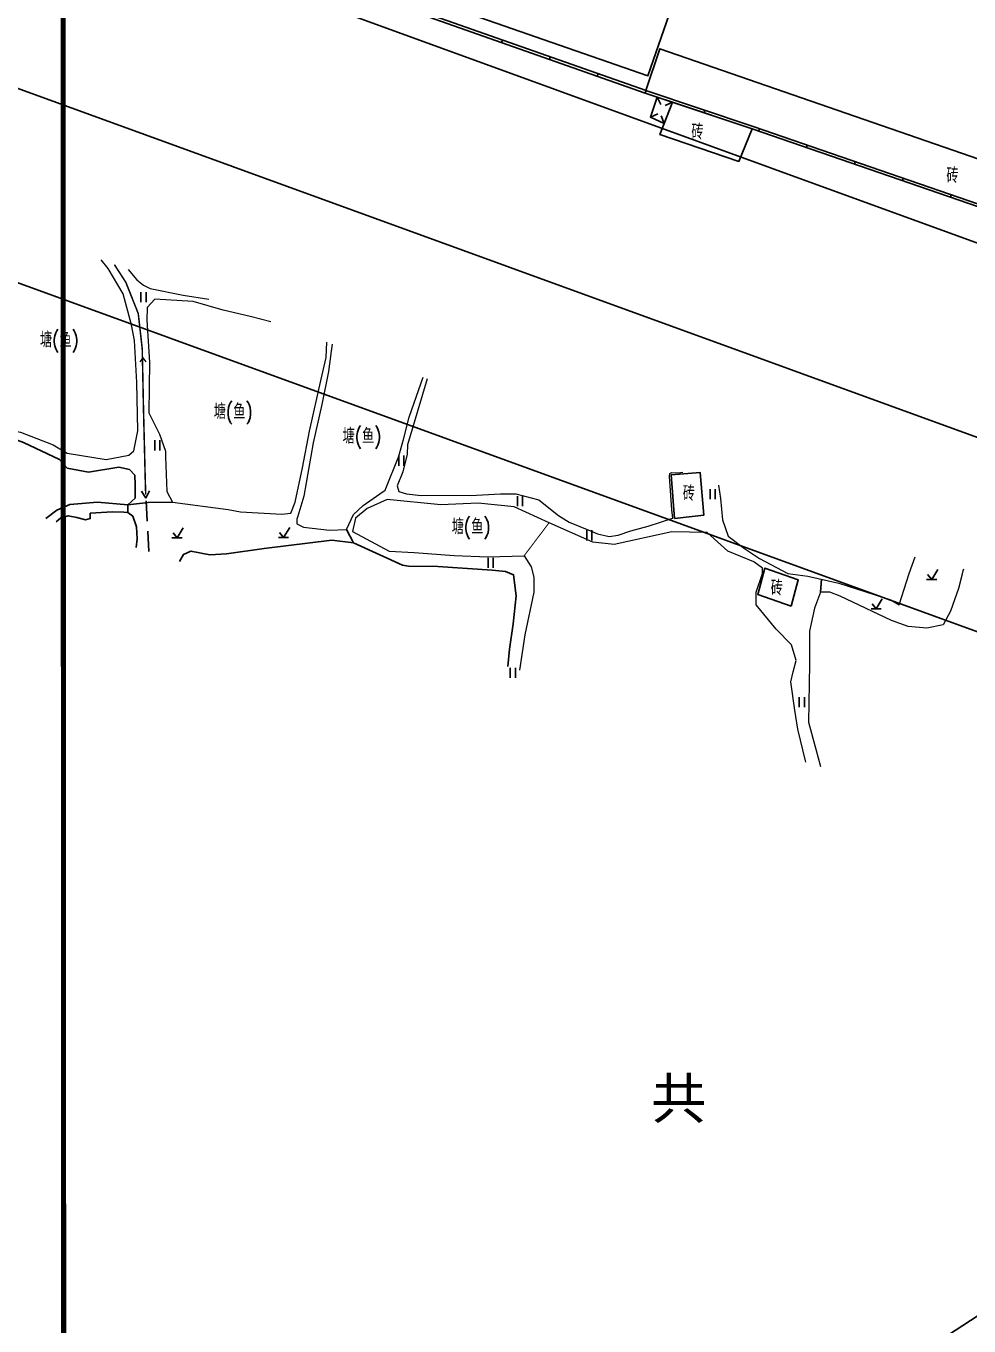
# Model space of a CAD drawing. Extents: x 529262 to 576451, y 2694391 to 2717535.
# Drawn here: x 566760.5 to 566853.5, y 2709864.9 to 2709993 of the extents above; entities that cross this region are included whole.
import ezdxf
from ezdxf.enums import TextEntityAlignment as Align
from ezdxf.xclip import XClip

# ---------------------------------------------------------------- set-up
doc = ezdxf.new("R2010")
doc.units = 0
doc.header["$XCLIPFRAME"] = 0
doc.linetypes.add('X5', pattern=[3, 2, -1])
for name, color, linetype in [('DLSS', 4, 'Continuous'), ('DMTZ', 8, 'Continuous'), ('JMD', 8, 'Continuous'), ('PP-COM', 7, 'Continuous'), ('RD-中线', 40, 'Continuous'), ('RD-红线', 7, 'Continuous'), ('RD-路名', 7, 'Continuous'), ('ZBTZ', 8, 'Continuous')]:
    doc.layers.add(name, color=color, linetype=linetype)
doc.layers.add('SXSS', color=5, linetype='Continuous', lineweight=0)
doc.styles.add('HZ', font='rs.shx', dxfattribs={"width": 0.8, "bigfont": 'hztxt.shx'})
doc.styles.add('黑体', font='simhei.ttf')
doc.linetypes.add('10421', pattern='A,2,[150,AAA.SHX,S=0.5,R=0,X=0,Y=0.5],1e-11', length=2)
doc.linetypes.add('10422', pattern='A,0.75,[150,AAA.SHX,S=0.5,R=0,X=0,Y=0.5],1.5,[177,AAA.SHX,S=1,R=0,X=0,Y=0.4],0.75', length=3)
doc.linetypes.add('1161', pattern='A,0,[149,AAA.SHX,S=0.15,R=0,X=0,Y=0],-1.6', length=1.6)
doc.linetypes.add('8462', pattern='A,2,[157,AAA.SHX,S=1,R=0,X=0,Y=0.5],1e-09', length=2)

# ---------------------------------------------------------------- blocks, each defined once
blk = doc.blocks.new('A$C19FD0107')
at = {"layer": 'RD-中线', "color": 8, "linetype": 'Continuous', "flags": 128}
for points in [[(-4915.64, 15741.63), (-4680.01, 15724.54, -0.06919), (-4464.53, 15678.48), (-4107.28, 15548.59, 0.074087), (-4020.64, 15530.95), (-3764.95, 15517.41)], [(-4490.73, 14139.44, 0), (-4490.29, 14139.42)], [(-3818.25, 14086.17, 0), (-3817.74, 14086.17)]]:
    blk.add_lwpolyline(points, format="xyb", dxfattribs=at)
at = {"layer": 'RD-红线', "color": 8, "linetype": 'Continuous', "flags": 128}
for points in [[(-4584.2, 15730.06, -0.039951), (-4458.38, 15695.39), (-4101.13, 15565.5, 0.074087), (-4019.69, 15548.92), (-3378.21, 15514.95)], [(-4526.25, 15679.45, -0.018669), (-4470.68, 15661.56), (-4113.43, 15531.67, 0.022546), (-4086.08, 15523.1, 0.022546)], [(-4292.5, 15382.21), (-4288.58, 15385.65), (-4258.3, 15412.19, -0.069315), (-4234.32, 15427.95), (-4174.09, 15456.53, 0.033388), (-4162.92, 15462.78), (-4090.95, 15509.57, 0.021324), (-4084.29, 15514.32)]]:
    blk.add_lwpolyline(points, format="xyb", dxfattribs=at)
blk = doc.blocks.new('gc123')
at = {"color": 8}
for p, q in [((-1, 0), (1, 0)), ((0, 0), (-0.8, 1)), ((0, 0), (1.2, 2))]:
    blk.add_line(p, q, dxfattribs=at)
blk = doc.blocks.new('gc121')
at = {"color": 8}
for p, q in [((-0.5, -1), (-0.5, 1)), ((0.5, -1), (0.5, 1))]:
    blk.add_line(p, q, dxfattribs=at)
blk = doc.blocks.new('gc086')
at = {"color": 8}
for p, q in [((0, 0), (7, 0)), ((7, 0), (6.18, 0.57)), ((7, 0), (6.18, -0.57))]:
    blk.add_line(p, q, dxfattribs=at)
blk = doc.blocks.new('gc037')
for p, q in [((0, 0), (-1.39, 0.8)), ((-1.39, -0.8), (0, 0))]:
    blk.add_line(p, q)

msp = doc.modelspace()

# ---------------------------------------------------------------- linework, layer by layer
at = {"const_width": 0.5}
msp.add_lwpolyline([(566139.325, 2710172.956), (565986.518, 2710172.842), (565986.681, 2709601.261), (566518.586, 2709601.552), (566518.485, 2709673.527), (566764.333, 2709673.513), (566764.12, 2710112.127), (566139.363, 2710109.398), (566139.316, 2710172.956)], dxfattribs=at)
at = {"layer": 'DLSS', "linetype": 'X5', "elevation": 133.463, "flags": 128}
msp.add_lwpolyline([(566772.645, 2709941.18), (566772.34, 2709946.449)], dxfattribs=at)
msp.add_lwpolyline([(566772.645, 2709941.18), (566772.34, 2709946.449)], dxfattribs=at)
msp.add_lwpolyline([(566772.645, 2709941.18), (566772.34, 2709946.449)], dxfattribs=at)
msp.add_lwpolyline([(566772.645, 2709941.18), (566772.34, 2709946.449)], dxfattribs=at)
at = {"layer": 'DMTZ', "linetype": '10422', "flags": 128}
msp.add_lwpolyline([(566762.475, 2709944.435), (566763.56, 2709945.242), (566764.841, 2709945.804), (566767.581, 2709946.031), (566770.562, 2709945.792), (566771.299, 2709946.447), (566771.299, 2709947.743), (566771.25, 2709948.696), (566770.712, 2709949.258), (566769.66, 2709949.503), (566766.677, 2709949.014), (566764.573, 2709949.406), (566763.837, 2709950.265), (566760.281, 2709951.94), (566756.765, 2709953.207), (566751.49, 2709955.332), (566746.841, 2709957.816), (566744.51, 2709958.917), (566742.812, 2709959.639), (566742.106, 2709959.624), (566740.786, 2709959.428), (566738.853, 2709959.111), (566736.897, 2709958.777), (566735.076, 2709959.421), (566733.378, 2709960.123), (566732.312, 2709960.678), (566731.907, 2709960.618), (566731.753, 2709960.071), (566731.819, 2709959.042), (566731.24, 2709957.62), (566730.176, 2709956.567), (566729.606, 2709956.107), (566729.513, 2709955.765), (566729.428, 2709955.015)], dxfattribs=at)
msp.add_lwpolyline([(566762.475, 2709944.435), (566763.56, 2709945.242), (566764.841, 2709945.804), (566767.581, 2709946.031), (566770.562, 2709945.792), (566771.299, 2709946.447), (566771.299, 2709947.743), (566771.25, 2709948.696), (566770.712, 2709949.258), (566769.66, 2709949.503), (566766.677, 2709949.014), (566764.573, 2709949.406), (566763.837, 2709950.265), (566760.281, 2709951.94), (566756.765, 2709953.207), (566751.49, 2709955.332), (566746.841, 2709957.816), (566744.51, 2709958.917), (566742.812, 2709959.639), (566742.106, 2709959.624), (566740.786, 2709959.428), (566738.853, 2709959.111), (566736.897, 2709958.777), (566735.076, 2709959.421), (566733.378, 2709960.123), (566732.312, 2709960.678), (566731.907, 2709960.618), (566731.753, 2709960.071), (566731.819, 2709959.042), (566731.24, 2709957.62), (566730.176, 2709956.567), (566729.606, 2709956.107), (566729.513, 2709955.765), (566729.428, 2709955.015)], dxfattribs=at)
msp.add_lwpolyline([(566762.475, 2709944.435), (566763.56, 2709945.242), (566764.841, 2709945.804), (566767.581, 2709946.031), (566770.562, 2709945.792), (566771.299, 2709946.447), (566771.299, 2709947.743), (566771.25, 2709948.696), (566770.712, 2709949.258), (566769.66, 2709949.503), (566766.677, 2709949.014), (566764.573, 2709949.406), (566763.837, 2709950.265), (566760.281, 2709951.94), (566756.765, 2709953.207), (566751.49, 2709955.332), (566746.841, 2709957.816), (566744.51, 2709958.917), (566742.812, 2709959.639), (566742.106, 2709959.624), (566740.786, 2709959.428), (566738.853, 2709959.111), (566736.897, 2709958.777), (566735.076, 2709959.421), (566733.378, 2709960.123), (566732.312, 2709960.678), (566731.907, 2709960.618), (566731.753, 2709960.071), (566731.819, 2709959.042), (566731.24, 2709957.62), (566730.176, 2709956.567), (566729.606, 2709956.107), (566729.513, 2709955.765), (566729.428, 2709955.015)], dxfattribs=at)
msp.add_lwpolyline([(566762.475, 2709944.435), (566763.56, 2709945.242), (566764.841, 2709945.804), (566767.581, 2709946.031), (566770.562, 2709945.792), (566771.299, 2709946.447), (566771.299, 2709947.743), (566771.25, 2709948.696), (566770.712, 2709949.258), (566769.66, 2709949.503), (566766.677, 2709949.014), (566764.573, 2709949.406), (566763.837, 2709950.265), (566760.281, 2709951.94), (566756.765, 2709953.207), (566751.49, 2709955.332), (566746.841, 2709957.816), (566744.51, 2709958.917), (566742.812, 2709959.639), (566742.106, 2709959.624), (566740.786, 2709959.428), (566738.853, 2709959.111), (566736.897, 2709958.777), (566735.076, 2709959.421), (566733.378, 2709960.123), (566732.312, 2709960.678), (566731.907, 2709960.618), (566731.753, 2709960.071), (566731.819, 2709959.042), (566731.24, 2709957.62), (566730.176, 2709956.567), (566729.606, 2709956.107), (566729.513, 2709955.765), (566729.428, 2709955.015)], dxfattribs=at)
for points, elevation in [([(566771.377, 2709941.586), (566771.487, 2709942.42), (566771.426, 2709943.604), (566771.047, 2709944.653), (566770.576, 2709945.031), (566770.153, 2709945.073), (566769.064, 2709945.085), (566766.862, 2709944.957), (566766.856, 2709944.423), (566766.398, 2709944.301), (566765.526, 2709944.536), (566764.693, 2709944.71), (566763.965, 2709944.503), (566763.483, 2709944.113)], 133.699), ([(566771.377, 2709941.586), (566771.487, 2709942.42), (566771.426, 2709943.604), (566771.047, 2709944.653), (566770.576, 2709945.031), (566770.153, 2709945.073), (566769.064, 2709945.085), (566766.862, 2709944.957), (566766.856, 2709944.423), (566766.398, 2709944.301), (566765.526, 2709944.536), (566764.693, 2709944.71), (566763.965, 2709944.503), (566763.483, 2709944.113)], 133.699), ([(566771.377, 2709941.586), (566771.487, 2709942.42), (566771.426, 2709943.604), (566771.047, 2709944.653), (566770.576, 2709945.031), (566770.153, 2709945.073), (566769.064, 2709945.085), (566766.862, 2709944.957), (566766.856, 2709944.423), (566766.398, 2709944.301), (566765.526, 2709944.536), (566764.693, 2709944.71), (566763.965, 2709944.503), (566763.483, 2709944.113)], 133.699), ([(566771.377, 2709941.586), (566771.487, 2709942.42), (566771.426, 2709943.604), (566771.047, 2709944.653), (566770.576, 2709945.031), (566770.153, 2709945.073), (566769.064, 2709945.085), (566766.862, 2709944.957), (566766.856, 2709944.423), (566766.398, 2709944.301), (566765.526, 2709944.536), (566764.693, 2709944.71), (566763.965, 2709944.503), (566763.483, 2709944.113)], 133.699), ([(566808.021, 2709929.855), (566808.182, 2709931.578), (566808.549, 2709934.051), (566808.838, 2709936.827), (566808.591, 2709938.904), (566807.786, 2709939.227), (566806.464, 2709939.362), (566801.107, 2709939.699), (566798.24, 2709939.748), (566797.624, 2709939.839), (566792.821, 2709942.044), (566790.66, 2709942.289), (566783.995, 2709941.47), (566780.298, 2709940.971), (566778.653, 2709940.865), (566776.784, 2709941.233), (566776.064, 2709940.895), (566775.671, 2709940.211)], 136.154), ([(566808.021, 2709929.855), (566808.182, 2709931.578), (566808.549, 2709934.051), (566808.838, 2709936.827), (566808.591, 2709938.904), (566807.786, 2709939.227), (566806.464, 2709939.362), (566801.107, 2709939.699), (566798.24, 2709939.748), (566797.624, 2709939.839), (566792.821, 2709942.044), (566790.66, 2709942.289), (566783.995, 2709941.47), (566780.298, 2709940.971), (566778.653, 2709940.865), (566776.784, 2709941.233), (566776.064, 2709940.895), (566775.671, 2709940.211)], 136.154), ([(566808.021, 2709929.855), (566808.182, 2709931.578), (566808.549, 2709934.051), (566808.838, 2709936.827), (566808.591, 2709938.904), (566807.786, 2709939.227), (566806.464, 2709939.362), (566801.107, 2709939.699), (566798.24, 2709939.748), (566797.624, 2709939.839), (566792.821, 2709942.044), (566790.66, 2709942.289), (566783.995, 2709941.47), (566780.298, 2709940.971), (566778.653, 2709940.865), (566776.784, 2709941.233), (566776.064, 2709940.895), (566775.671, 2709940.211)], 136.154), ([(566808.021, 2709929.855), (566808.182, 2709931.578), (566808.549, 2709934.051), (566808.838, 2709936.827), (566808.591, 2709938.904), (566807.786, 2709939.227), (566806.464, 2709939.362), (566801.107, 2709939.699), (566798.24, 2709939.748), (566797.624, 2709939.839), (566792.821, 2709942.044), (566790.66, 2709942.289), (566783.995, 2709941.47), (566780.298, 2709940.971), (566778.653, 2709940.865), (566776.784, 2709941.233), (566776.064, 2709940.895), (566775.671, 2709940.211)], 136.154)]:
    msp.add_lwpolyline(points, dxfattribs=dict(at, elevation=elevation))
at = {"layer": 'JMD', "linetype": 'Continuous'}
for p, q in [((566807.406, 2709991.332), (566807.489, 2709991.567)), ((566807.406, 2709991.332), (566807.489, 2709991.567)), ((566807.406, 2709991.332), (566807.489, 2709991.567)), ((566807.406, 2709991.332), (566807.489, 2709991.567)), ((566812.122, 2709989.67), (566812.205, 2709989.905)), ((566812.122, 2709989.67), (566812.205, 2709989.905)), ((566812.122, 2709989.67), (566812.205, 2709989.905)), ((566812.122, 2709989.67), (566812.205, 2709989.905)), ((566816.838, 2709988.008), (566816.921, 2709988.243)), ((566816.838, 2709988.008), (566816.921, 2709988.243)), ((566816.838, 2709988.008), (566816.921, 2709988.243)), ((566816.838, 2709988.008), (566816.921, 2709988.243)), ((566821.553, 2709986.346), (566821.633, 2709986.583)), ((566821.553, 2709986.346), (566821.633, 2709986.583)), ((566821.553, 2709986.346), (566821.633, 2709986.583)), ((566821.553, 2709986.346), (566821.633, 2709986.583)), ((566821.553, 2709986.346), (566821.636, 2709986.582)), ((566821.553, 2709986.346), (566821.636, 2709986.582)), ((566821.553, 2709986.346), (566821.636, 2709986.582)), ((566821.553, 2709986.346), (566821.636, 2709986.582)), ((566822.746, 2709985.946), (566823.099, 2709985.228)), ((566822.746, 2709985.946), (566823.099, 2709985.228)), ((566822.746, 2709985.946), (566823.099, 2709985.228)), ((566822.746, 2709985.946), (566823.099, 2709985.228)), ((566822.067, 2709983.981), (566822.802, 2709984.295)), ((566822.067, 2709983.981), (566822.802, 2709984.295)), ((566822.067, 2709983.981), (566822.802, 2709984.295)), ((566822.067, 2709983.981), (566822.802, 2709984.295)), ((566824.25, 2709985.441), (566823.526, 2709985.103)), ((566824.25, 2709985.441), (566823.526, 2709985.103)), ((566824.25, 2709985.441), (566823.526, 2709985.103)), ((566824.25, 2709985.441), (566823.526, 2709985.103)), ((566827.364, 2709984.398), (566827.443, 2709984.635)), ((566827.364, 2709984.398), (566827.443, 2709984.635)), ((566827.364, 2709984.398), (566827.443, 2709984.635)), ((566827.364, 2709984.398), (566827.443, 2709984.635)), ((566823.433, 2709983.355), (566823.133, 2709984.096)), ((566823.433, 2709983.355), (566823.133, 2709984.096)), ((566823.433, 2709983.355), (566823.133, 2709984.096)), ((566823.433, 2709983.355), (566823.133, 2709984.096)), ((566832.724, 2709982.595), (566832.806, 2709982.831)), ((566832.724, 2709982.595), (566832.806, 2709982.831)), ((566832.724, 2709982.595), (566832.806, 2709982.831)), ((566832.724, 2709982.595), (566832.806, 2709982.831)), ((566837.452, 2709980.968), (566837.533, 2709981.204)), ((566837.452, 2709980.968), (566837.533, 2709981.204)), ((566837.452, 2709980.968), (566837.533, 2709981.204)), ((566837.452, 2709980.968), (566837.533, 2709981.204)), ((566842.18, 2709979.34), (566842.261, 2709979.577)), ((566842.18, 2709979.34), (566842.261, 2709979.577)), ((566842.18, 2709979.34), (566842.261, 2709979.577)), ((566842.18, 2709979.34), (566842.261, 2709979.577)), ((566846.908, 2709977.713), (566846.989, 2709977.95)), ((566846.908, 2709977.713), (566846.989, 2709977.95)), ((566846.908, 2709977.713), (566846.989, 2709977.95)), ((566846.908, 2709977.713), (566846.989, 2709977.95)), ((566851.635, 2709976.086), (566851.717, 2709976.322)), ((566851.635, 2709976.086), (566851.717, 2709976.322)), ((566851.635, 2709976.086), (566851.717, 2709976.322)), ((566851.635, 2709976.086), (566851.717, 2709976.322))]:
    msp.add_line(p, q, dxfattribs=at)
at = {"layer": 'JMD', "linetype": 'Continuous', "flags": 128}
for points in [[(566775.523, 2710002.568), (566821.553, 2709986.346)], [(566775.523, 2710002.568), (566821.553, 2709986.346)], [(566776.275, 2710002.568), (566821.636, 2709986.582)], [(566776.275, 2710002.568), (566821.636, 2709986.582)], [(566780.079, 2710002.568), (566821.822, 2709988.056), (566825.237, 2709997.879), (566811.75, 2710002.568)], [(566780.079, 2710002.568), (566821.822, 2709988.056), (566825.237, 2709997.879), (566811.75, 2710002.568)], [(566821.553, 2709986.346), (566832.105, 2709982.808)], [(566821.553, 2709986.346), (566832.105, 2709982.808)], [(566821.553, 2709986.346), (566832.105, 2709982.808)], [(566821.553, 2709986.346), (566832.105, 2709982.808)], [(566821.633, 2709986.583), (566832.184, 2709983.045)], [(566821.633, 2709986.583), (566832.184, 2709983.045)], [(566821.633, 2709986.583), (566832.184, 2709983.045)], [(566821.633, 2709986.583), (566832.184, 2709983.045)], [(566832.186, 2709983.044), (566832.186, 2709983.044), (566864.998, 2709971.751)], [(566832.186, 2709983.044), (566832.186, 2709983.044), (566864.998, 2709971.751)], [(566832.186, 2709983.044), (566832.186, 2709983.044), (566864.998, 2709971.751)], [(566832.186, 2709983.044), (566832.186, 2709983.044), (566864.998, 2709971.751)], [(566832.105, 2709982.808), (566864.998, 2709971.487)], [(566832.105, 2709982.808), (566864.998, 2709971.487)], [(566832.105, 2709982.808), (566864.998, 2709971.487)], [(566832.105, 2709982.808), (566864.998, 2709971.487)]]:
    msp.add_lwpolyline(points, dxfattribs=at)
at = {"layer": 'JMD', "linetype": 'Continuous', "elevation": 134.282, "flags": 128}
msp.add_lwpolyline([(566864.998, 2709976.202), (566823.014, 2709990.717), (566821.633, 2709986.583), (566832.186, 2709983.044), (566864.998, 2709971.751)], dxfattribs=at)
msp.add_lwpolyline([(566864.998, 2709976.202), (566823.014, 2709990.717), (566821.633, 2709986.583), (566832.186, 2709983.044), (566864.998, 2709971.751)], dxfattribs=at)
msp.add_lwpolyline([(566864.998, 2709976.202), (566823.014, 2709990.717), (566821.633, 2709986.583), (566832.186, 2709983.044), (566864.998, 2709971.751)], dxfattribs=at)
msp.add_lwpolyline([(566864.998, 2709976.202), (566823.014, 2709990.717), (566821.633, 2709986.583), (566832.186, 2709983.044), (566864.998, 2709971.751)], dxfattribs=at)
at = {"layer": 'JMD', "linetype": 'Continuous', "flags": 128}
for points, elevation in [([(566824.25, 2709985.441), (566823.433, 2709983.355), (566822.067, 2709983.981), (566822.746, 2709985.946)], 133.221), ([(566824.25, 2709985.441), (566823.433, 2709983.355), (566822.067, 2709983.981), (566822.746, 2709985.946)], 133.221), ([(566824.25, 2709985.441), (566823.433, 2709983.355), (566822.067, 2709983.981), (566822.746, 2709985.946)], 133.221), ([(566824.25, 2709985.441), (566823.433, 2709983.355), (566822.067, 2709983.981), (566822.746, 2709985.946)], 133.221), ([(566832.105, 2709982.808), (566830.79, 2709979.615), (566823.001, 2709982.252), (566824.25, 2709985.441)], 133.221), ([(566832.105, 2709982.808), (566830.79, 2709979.615), (566823.001, 2709982.252), (566824.25, 2709985.441)], 133.221), ([(566832.105, 2709982.808), (566830.79, 2709979.615), (566823.001, 2709982.252), (566824.25, 2709985.441)], 133.221), ([(566832.105, 2709982.808), (566830.79, 2709979.615), (566823.001, 2709982.252), (566824.25, 2709985.441)], 133.221), ([(566824.129, 2709948.739), (566824.456, 2709944.449), (566827.333, 2709944.763), (566826.974, 2709948.981)], 133.028), ([(566824.129, 2709948.739), (566824.456, 2709944.449), (566827.333, 2709944.763), (566826.974, 2709948.981)], 133.028), ([(566835.945, 2709935.817), (566832.647, 2709936.955), (566833.348, 2709939.532), (566836.646, 2709938.394)], 133.554), ([(566835.945, 2709935.817), (566832.647, 2709936.955), (566833.348, 2709939.532), (566836.646, 2709938.394)], 133.554), ([(566835.945, 2709935.817), (566832.647, 2709936.955), (566833.348, 2709939.532), (566836.646, 2709938.394)], 133.554), ([(566835.945, 2709935.817), (566832.647, 2709936.955), (566833.348, 2709939.532), (566836.646, 2709938.394)], 133.554)]:
    msp.add_lwpolyline(points, close=True, dxfattribs=dict(at, elevation=elevation))
at = {"layer": 'SXSS', "color": 8, "linetype": '10421', "flags": 128}
for points in [[(566756.941, 2709973.933), (566756.041, 2709972.489), (566755.632, 2709971.588), (566754.884, 2709970.061), (566755.574, 2709969.176), (566757.208, 2709968.278), (566757.133, 2709967.556), (566757.014, 2709965.757), (566755.791, 2709958.329), (566755.509, 2709954.493), (566756.435, 2709953.958), (566758.467, 2709953.257), (566759.994, 2709952.949), (566763.214, 2709951.7), (566764.595, 2709950.861), (566768.443, 2709950.249), (566770.669, 2709950.668), (566771.149, 2709951.114), (566771.552, 2709953.077), (566771.447, 2709957.829), (566771.217, 2709961.985), (566770.923, 2709963.514), (566770.089, 2709966.554), (566768.615, 2709969.061), (566767.94, 2709969.92)], [(566756.941, 2709973.933), (566756.041, 2709972.489), (566755.632, 2709971.588), (566754.884, 2709970.061), (566755.574, 2709969.176), (566757.208, 2709968.278), (566757.133, 2709967.556), (566757.014, 2709965.757), (566755.791, 2709958.329), (566755.509, 2709954.493), (566756.435, 2709953.958), (566758.467, 2709953.257), (566759.994, 2709952.949), (566763.214, 2709951.7), (566764.595, 2709950.861), (566768.443, 2709950.249), (566770.669, 2709950.668), (566771.149, 2709951.114), (566771.552, 2709953.077), (566771.447, 2709957.829), (566771.217, 2709961.985), (566770.923, 2709963.514), (566770.089, 2709966.554), (566768.615, 2709969.061), (566767.94, 2709969.92)], [(566770.592, 2709968.952), (566771.441, 2709967.942), (566772.101, 2709967.411), (566772.778, 2709967.09), (566776.027, 2709966.439), (566778.531, 2709966.055)], [(566770.592, 2709968.952), (566771.441, 2709967.942), (566772.101, 2709967.411), (566772.778, 2709967.09), (566776.027, 2709966.439), (566778.531, 2709966.055)], [(566800.067, 2709958.197), (566800.065, 2709958.193), (566798.125, 2709951.701), (566798.081, 2709950.783), (566797.678, 2709949.035), (566797.121, 2709947.653), (566797.265, 2709947.093), (566798.043, 2709946.865), (566799.483, 2709946.706), (566804.936, 2709946.731), (566807.295, 2709946.883), (566808.802, 2709946.883), (566811.076, 2709946.277), (566813.019, 2709944.747), (566814.072, 2709944.062), (566816.166, 2709943.222), (566816.871, 2709942.919), (566817.997, 2709942.669), (566818.882, 2709942.781), (566820.137, 2709943.214), (566821.835, 2709943.68), (566824.296, 2709944.464), (566824.197, 2709945.291), (566823.94, 2709948.576), (566823.968, 2709948.861), (566824.191, 2709948.968), (566824.809, 2709948.952), (566825.255, 2709949.007)], [(566800.067, 2709958.197), (566800.065, 2709958.193), (566798.125, 2709951.701), (566798.081, 2709950.783), (566797.678, 2709949.035), (566797.121, 2709947.653), (566797.265, 2709947.093), (566798.043, 2709946.865), (566799.483, 2709946.706), (566804.936, 2709946.731), (566807.295, 2709946.883), (566808.802, 2709946.883), (566811.076, 2709946.277), (566813.019, 2709944.747), (566814.072, 2709944.062), (566816.166, 2709943.222), (566816.871, 2709942.919), (566817.997, 2709942.669), (566818.882, 2709942.781), (566820.137, 2709943.214), (566821.835, 2709943.68), (566824.296, 2709944.464), (566824.197, 2709945.291), (566823.94, 2709948.576), (566823.968, 2709948.861), (566824.191, 2709948.968), (566824.809, 2709948.952), (566825.255, 2709949.007)]]:
    msp.add_lwpolyline(points, dxfattribs=at)
at = {"layer": 'SXSS', "color": 8, "linetype": 'Continuous', "const_width": 0.15, "flags": 128}
msp.add_lwpolyline([(566772.323, 2709946.784), (566772.269, 2709948.657), (566772.105, 2709955.245), (566771.983, 2709961.152), (566771.588, 2709964.632), (566770.371, 2709967.692), (566769.237, 2709969.446)], dxfattribs=at)
msp.add_lwpolyline([(566772.323, 2709946.784), (566772.269, 2709948.657), (566772.105, 2709955.245), (566771.983, 2709961.152), (566771.588, 2709964.632), (566770.371, 2709967.692), (566769.237, 2709969.446)], dxfattribs=at)
at = {"layer": 'SXSS', "color": 8, "linetype": '10421', "flags": 128}
for points, elevation in [([(566784.669, 2709963.816), (566782.618, 2709964.345), (566779.969, 2709964.957), (566777.001, 2709965.823), (566773.221, 2709966.042), (566772.47, 2709965.21), (566772.441, 2709963.99), (566772.683, 2709959.83), (566772.639, 2709954.835), (566773.69, 2709952.731), (566774.28, 2709951.069), (566774.28, 2709950.514), (566774.421, 2709947.089), (566774.958, 2709946.036), (566780.438, 2709945.331), (566781.683, 2709945.104), (566785.738, 2709944.864), (566786.627, 2709944.954), (566787.06, 2709946.035), (566787.781, 2709949.428), (566788.463, 2709953.034), (566789.619, 2709958.176), (566790.104, 2709960.283), (566790.191, 2709961.801)], 133.629), ([(566784.669, 2709963.816), (566782.618, 2709964.345), (566779.969, 2709964.957), (566777.001, 2709965.823), (566773.221, 2709966.042), (566772.47, 2709965.21), (566772.441, 2709963.99), (566772.683, 2709959.83), (566772.639, 2709954.835), (566773.69, 2709952.731), (566774.28, 2709951.069), (566774.28, 2709950.514), (566774.421, 2709947.089), (566774.958, 2709946.036), (566780.438, 2709945.331), (566781.683, 2709945.104), (566785.738, 2709944.864), (566786.627, 2709944.954), (566787.06, 2709946.035), (566787.781, 2709949.428), (566788.463, 2709953.034), (566789.619, 2709958.176), (566790.104, 2709960.283), (566790.191, 2709961.801)], 133.629), ([(566784.669, 2709963.816), (566782.618, 2709964.345), (566779.969, 2709964.957), (566777.001, 2709965.823), (566773.221, 2709966.042), (566772.47, 2709965.21), (566772.441, 2709963.99), (566772.683, 2709959.83), (566772.639, 2709954.835), (566773.69, 2709952.731), (566774.28, 2709951.069), (566774.28, 2709950.514), (566774.421, 2709947.089), (566774.958, 2709946.036), (566780.438, 2709945.331), (566781.683, 2709945.104), (566785.738, 2709944.864), (566786.627, 2709944.954), (566787.06, 2709946.035), (566787.781, 2709949.428), (566788.463, 2709953.034), (566789.619, 2709958.176), (566790.104, 2709960.283), (566790.191, 2709961.801)], 133.629), ([(566784.669, 2709963.816), (566782.618, 2709964.345), (566779.969, 2709964.957), (566777.001, 2709965.823), (566773.221, 2709966.042), (566772.47, 2709965.21), (566772.441, 2709963.99), (566772.683, 2709959.83), (566772.639, 2709954.835), (566773.69, 2709952.731), (566774.28, 2709951.069), (566774.28, 2709950.514), (566774.421, 2709947.089), (566774.958, 2709946.036), (566780.438, 2709945.331), (566781.683, 2709945.104), (566785.738, 2709944.864), (566786.627, 2709944.954), (566787.06, 2709946.035), (566787.781, 2709949.428), (566788.463, 2709953.034), (566789.619, 2709958.176), (566790.104, 2709960.283), (566790.191, 2709961.801)], 133.629), ([(566790.714, 2709961.61), (566790.589, 2709960.911), (566790.335, 2709958.904), (566789.672, 2709955.658), (566788.824, 2709951.876), (566787.903, 2709946.644), (566787.303, 2709944.672), (566787.209, 2709944.365), (566787.234, 2709943.918), (566787.887, 2709943.6), (566790.45, 2709943.281), (566792.11, 2709943.348), (566792.806, 2709944.845), (566793.771, 2709945.705), (566795.385, 2709946.876), (566795.911, 2709947.215), (566797.282, 2709950.569), (566797.757, 2709952.365), (566798.283, 2709954.43), (566799.26, 2709957.134), (566799.664, 2709958.345)], 133.415), ([(566790.714, 2709961.61), (566790.589, 2709960.911), (566790.335, 2709958.904), (566789.672, 2709955.658), (566788.824, 2709951.876), (566787.903, 2709946.644), (566787.303, 2709944.672), (566787.209, 2709944.365), (566787.234, 2709943.918), (566787.887, 2709943.6), (566790.45, 2709943.281), (566792.11, 2709943.348), (566792.806, 2709944.845), (566793.771, 2709945.705), (566795.385, 2709946.876), (566795.911, 2709947.215), (566797.282, 2709950.569), (566797.757, 2709952.365), (566798.283, 2709954.43), (566799.26, 2709957.134), (566799.664, 2709958.345)], 133.415), ([(566828.793, 2709947.716), (566828.984, 2709946.416), (566829.171, 2709944.314), (566829.729, 2709942.686), (566831.35, 2709941.469), (566832.823, 2709940.502), (566835.623, 2709939.019), (566837.583, 2709938.756), (566840.627, 2709938.079), (566845.764, 2709936.413), (566846.576, 2709935.944), (566847.566, 2709939.016), (566848.158, 2709940.651)], 133.274), ([(566828.793, 2709947.716), (566828.984, 2709946.416), (566829.171, 2709944.314), (566829.729, 2709942.686), (566831.35, 2709941.469), (566832.823, 2709940.502), (566835.623, 2709939.019), (566837.583, 2709938.756), (566840.627, 2709938.079), (566845.764, 2709936.413), (566846.576, 2709935.944), (566847.566, 2709939.016), (566848.158, 2709940.651)], 133.274), ([(566837.398, 2709920.451), (566837.361, 2709920.567), (566836.6, 2709923.684), (566836.313, 2709925.546), (566835.909, 2709928.356), (566836.155, 2709929.335), (566836.438, 2709930.436), (566835.967, 2709932.002), (566834.463, 2709933.542), (566832.509, 2709935.947), (566832.493, 2709937.179), (566833.105, 2709939.032), (566833.133, 2709939.53), (566832.259, 2709940.157), (566829.698, 2709941.23), (566827.676, 2709943.045), (566824.18, 2709943.135), (566818.482, 2709941.883), (566816.402, 2709942.09), (566812.082, 2709944.017), (566808.657, 2709945.582), (566805.093, 2709945.955), (566801.413, 2709945.777), (566796.124, 2709946.296), (566794.155, 2709945.414), (566793.011, 2709944.461), (566792.701, 2709943.17), (566796.32, 2709941.215), (566798.798, 2709941.076), (566802.732, 2709940.806), (566806.048, 2709940.665), (566809.616, 2709940.756), (566810.32, 2709939.688), (566810.567, 2709938.653), (566810.573, 2709937.19), (566809.685, 2709932.963), (566809.16, 2709929.49)], 133.652), ([(566837.398, 2709920.451), (566837.361, 2709920.567), (566836.6, 2709923.684), (566836.313, 2709925.546), (566835.909, 2709928.356), (566836.155, 2709929.335), (566836.438, 2709930.436), (566835.967, 2709932.002), (566834.463, 2709933.542), (566832.509, 2709935.947), (566832.493, 2709937.179), (566833.105, 2709939.032), (566833.133, 2709939.53), (566832.259, 2709940.157), (566829.698, 2709941.23), (566827.676, 2709943.045), (566824.18, 2709943.135), (566818.482, 2709941.883), (566816.402, 2709942.09), (566812.082, 2709944.017), (566808.657, 2709945.582), (566805.093, 2709945.955), (566801.413, 2709945.777), (566796.124, 2709946.296), (566794.155, 2709945.414), (566793.011, 2709944.461), (566792.701, 2709943.17), (566796.32, 2709941.215), (566798.798, 2709941.076), (566802.732, 2709940.806), (566806.048, 2709940.665), (566809.616, 2709940.756), (566810.32, 2709939.688), (566810.567, 2709938.653), (566810.573, 2709937.19), (566809.685, 2709932.963), (566809.16, 2709929.49)], 133.652), ([(566837.398, 2709920.451), (566837.361, 2709920.567), (566836.6, 2709923.684), (566836.313, 2709925.546), (566835.909, 2709928.356), (566836.155, 2709929.335), (566836.438, 2709930.436), (566835.967, 2709932.002), (566834.463, 2709933.542), (566832.509, 2709935.947), (566832.493, 2709937.179), (566833.105, 2709939.032), (566833.133, 2709939.53), (566832.259, 2709940.157), (566829.698, 2709941.23), (566827.676, 2709943.045), (566824.18, 2709943.135), (566818.482, 2709941.883), (566816.402, 2709942.09), (566812.082, 2709944.017), (566808.657, 2709945.582), (566805.093, 2709945.955), (566801.413, 2709945.777), (566796.124, 2709946.296), (566794.155, 2709945.414), (566793.011, 2709944.461), (566792.701, 2709943.17), (566796.32, 2709941.215), (566798.798, 2709941.076), (566802.732, 2709940.806), (566806.048, 2709940.665), (566809.616, 2709940.756), (566810.32, 2709939.688), (566810.567, 2709938.653), (566810.573, 2709937.19), (566809.685, 2709932.963), (566809.16, 2709929.49)], 133.652), ([(566837.398, 2709920.451), (566837.361, 2709920.567), (566836.6, 2709923.684), (566836.313, 2709925.546), (566835.909, 2709928.356), (566836.155, 2709929.335), (566836.438, 2709930.436), (566835.967, 2709932.002), (566834.463, 2709933.542), (566832.509, 2709935.947), (566832.493, 2709937.179), (566833.105, 2709939.032), (566833.133, 2709939.53), (566832.259, 2709940.157), (566829.698, 2709941.23), (566827.676, 2709943.045), (566824.18, 2709943.135), (566818.482, 2709941.883), (566816.402, 2709942.09), (566812.082, 2709944.017), (566808.657, 2709945.582), (566805.093, 2709945.955), (566801.413, 2709945.777), (566796.124, 2709946.296), (566794.155, 2709945.414), (566793.011, 2709944.461), (566792.701, 2709943.17), (566796.32, 2709941.215), (566798.798, 2709941.076), (566802.732, 2709940.806), (566806.048, 2709940.665), (566809.616, 2709940.756), (566810.32, 2709939.688), (566810.567, 2709938.653), (566810.573, 2709937.19), (566809.685, 2709932.963), (566809.16, 2709929.49)], 133.652), ([(566852.924, 2709939.435), (566852.874, 2709939.298), (566852.43, 2709937.551), (566851.662, 2709935.325), (566850.909, 2709933.948), (566849.312, 2709933.619), (566847.48, 2709933.802), (566845.819, 2709934.378), (566840.762, 2709936.796), (566839.754, 2709937.193), (566838.828, 2709937.173), (566838.63, 2709936.669), (566838.246, 2709935.603), (566837.737, 2709933.331), (566837.755, 2709930.089), (566837.655, 2709924.36), (566838.388, 2709921.729), (566838.821, 2709919.996)], 133.659), ([(566852.789, 2709938.961), (566852.43, 2709937.551), (566851.662, 2709935.325), (566850.909, 2709933.948), (566849.312, 2709933.619), (566847.48, 2709933.802), (566845.819, 2709934.378), (566840.762, 2709936.796), (566839.754, 2709937.193), (566838.828, 2709937.173), (566838.63, 2709936.669), (566838.246, 2709935.603), (566837.737, 2709933.331), (566837.755, 2709930.089), (566837.655, 2709924.36), (566838.388, 2709921.729), (566838.821, 2709919.996)], 133.659), ([(566852.789, 2709938.961), (566852.43, 2709937.551), (566851.662, 2709935.325), (566850.909, 2709933.948), (566849.312, 2709933.619), (566847.48, 2709933.802), (566845.819, 2709934.378), (566840.762, 2709936.796), (566839.754, 2709937.193), (566838.828, 2709937.173), (566838.63, 2709936.669), (566838.246, 2709935.603), (566837.737, 2709933.331), (566837.755, 2709930.089), (566837.655, 2709924.36), (566838.388, 2709921.729), (566838.821, 2709919.996)], 133.659)]:
    msp.add_lwpolyline(points, dxfattribs=dict(at, elevation=elevation))
at = {"layer": 'SXSS', "color": 8, "linetype": '8462', "const_width": 0.1, "flags": 128}
msp.add_lwpolyline([(566809.616, 2709940.756), (566812.082, 2709944.017)], dxfattribs=at)
msp.add_lwpolyline([(566809.616, 2709940.756), (566812.082, 2709944.017)], dxfattribs=at)
msp.add_lwpolyline([(566809.616, 2709940.756), (566812.082, 2709944.017)], dxfattribs=at)
msp.add_lwpolyline([(566809.616, 2709940.756), (566812.082, 2709944.017)], dxfattribs=at)
at = {"layer": 'ZBTZ', "linetype": '1161', "flags": 128}
for points, elevation in [([(566774.958, 2709946.036), (566772.554, 2709946.016), (566770.562, 2709945.792), (566770.576, 2709945.031)], 133.393), ([(566774.958, 2709946.036), (566772.554, 2709946.016), (566770.562, 2709945.792), (566770.576, 2709945.031)], 133.393), ([(566774.958, 2709946.036), (566772.554, 2709946.016), (566770.562, 2709945.792), (566770.576, 2709945.031)], 133.393), ([(566774.958, 2709946.036), (566772.554, 2709946.016), (566770.562, 2709945.792), (566770.576, 2709945.031)], 133.393), ([(566838.828, 2709937.173), (566838.923, 2709938.458)], 134.841), ([(566838.828, 2709937.173), (566838.923, 2709938.458)], 134.841), ([(566838.828, 2709937.173), (566838.923, 2709938.458)], 134.841), ([(566838.828, 2709937.173), (566838.923, 2709938.458)], 134.841)]:
    msp.add_lwpolyline(points, dxfattribs=dict(at, elevation=elevation))
msp.add_lwpolyline([(566792.11, 2709943.348), (566792.821, 2709942.044)], dxfattribs=at)
msp.add_lwpolyline([(566792.11, 2709943.348), (566792.821, 2709942.044)], dxfattribs=at)
msp.add_lwpolyline([(566792.11, 2709943.348), (566792.821, 2709942.044)], dxfattribs=at)
msp.add_lwpolyline([(566792.11, 2709943.348), (566792.821, 2709942.044)], dxfattribs=at)

# ---------------------------------------------------------------- block references
at = {"layer": 'DLSS', "linetype": 'Continuous', "xscale": 0.4999999999522914, "yscale": 0.4999999999522914, "zscale": 0.4999999999522914, "rotation": 273.309945499234}
msp.add_blockref('gc037', (566772.34, 2709946.449), dxfattribs=at)
msp.add_blockref('gc037', (566772.34, 2709946.449), dxfattribs=at)
msp.add_blockref('gc037', (566772.34, 2709946.449), dxfattribs=at)
msp.add_blockref('gc037', (566772.34, 2709946.449), dxfattribs=at)
at = {"layer": 'PP-COM'}
ref = msp.add_blockref('A$C19FD0107', (570997.993, 2694390.603), dxfattribs=at)
XClip(ref).set_block_clipping_path([(-9366.4383134884, 14428.6043910822), (-3328.4480743363, 17452.7484863754)])
at = {"layer": 'SXSS', "color": 8, "linetype": 'Continuous', "xscale": 0.4999999999245807, "yscale": 0.4999999999245807, "zscale": 0.4999999999245807, "rotation": 90.72557394015851}
msp.add_blockref('gc086', (566772.08, 2709956.77), dxfattribs=at)
msp.add_blockref('gc086', (566772.08, 2709956.77), dxfattribs=at)
msp.add_blockref('gc086', (566772.08, 2709956.77), dxfattribs=at)
msp.add_blockref('gc086', (566772.08, 2709956.77), dxfattribs=at)
at = {"layer": 'ZBTZ', "linetype": 'Continuous', "xscale": 0.5, "yscale": 0.5, "zscale": 0.5}
for name, p in [('gc121', (566772.109, 2709966.238)), ('gc121', (566772.109, 2709966.238)), ('gc121', (566772.109, 2709966.238)), ('gc121', (566772.109, 2709966.238)), ('gc121', (566773.474, 2709951.639)), ('gc121', (566773.474, 2709951.639)), ('gc121', (566773.474, 2709951.639)), ('gc121', (566773.474, 2709951.639)), ('gc121', (566797.527, 2709950.136)), ('gc121', (566797.527, 2709950.136)), ('gc121', (566797.527, 2709950.136)), ('gc121', (566797.527, 2709950.136)), ('gc121', (566828.216, 2709946.826)), ('gc121', (566828.216, 2709946.826)), ('gc121', (566828.216, 2709946.826)), ('gc121', (566828.216, 2709946.826)), ('gc121', (566809.205, 2709946.152)), ('gc121', (566809.205, 2709946.152)), ('gc121', (566809.205, 2709946.152)), ('gc121', (566809.205, 2709946.152)), ('gc123', (566775.415, 2709942.519, -133.396)), ('gc123', (566775.415, 2709942.519, -133.396)), ('gc123', (566775.415, 2709942.519, -133.396)), ('gc123', (566775.415, 2709942.519, -133.396)), ('gc123', (566785.914, 2709942.564, -133.396)), ('gc123', (566785.914, 2709942.564, -133.396)), ('gc123', (566785.914, 2709942.564, -133.396)), ('gc123', (566785.914, 2709942.564, -133.396)), ('gc121', (566816.042, 2709942.772, 133.691)), ('gc121', (566816.042, 2709942.772, 133.691)), ('gc121', (566816.042, 2709942.772, 133.691)), ('gc121', (566816.042, 2709942.772, 133.691)), ('gc121', (566806.316, 2709940.078)), ('gc121', (566806.316, 2709940.078)), ('gc121', (566806.316, 2709940.078)), ('gc121', (566806.316, 2709940.078)), ('gc123', (566849.792, 2709938.416)), ('gc123', (566849.792, 2709938.416)), ('gc123', (566849.792, 2709938.416)), ('gc123', (566849.792, 2709938.416)), ('gc123', (566844.319, 2709935.539)), ('gc123', (566844.319, 2709935.539)), ('gc123', (566844.319, 2709935.539)), ('gc123', (566844.319, 2709935.539)), ('gc121', (566808.51, 2709929.237)), ('gc121', (566808.51, 2709929.237)), ('gc121', (566808.51, 2709929.237)), ('gc121', (566808.51, 2709929.237)), ('gc121', (566836.998, 2709926.346, -133.596)), ('gc121', (566836.998, 2709926.346, -133.596)), ('gc121', (566836.998, 2709926.346, -133.596)), ('gc121', (566836.998, 2709926.346, -133.596))]:
    msp.add_blockref(name, p, dxfattribs=at)

# ---------------------------------------------------------------- texts
at = {"layer": 'JMD', "linetype": 'Continuous', "style": 'HZ', "width": 0.8}
for p in [(566827.303, 2709982.53), (566827.303, 2709982.53), (566827.303, 2709982.53), (566827.303, 2709982.53), (566852.444, 2709978.229), (566852.444, 2709978.229), (566852.444, 2709978.229), (566852.444, 2709978.229), (566826.463, 2709946.914, 133.454), (566826.463, 2709946.914, 133.454), (566826.463, 2709946.914, 133.454), (566826.463, 2709946.914, 133.454), (566835.128, 2709937.601), (566835.128, 2709937.601), (566835.128, 2709937.601), (566835.128, 2709937.601)]:
    msp.add_text('砖', height=1.5, dxfattribs=at).set_placement(p, align=Align.MIDDLE_RIGHT)
at = {"layer": 'RD-路名', "color": 7, "linetype": 'Continuous', "style": '黑体'}
msp.add_text('共', height=4, dxfattribs=at).set_placement((566824.868, 2709887.37), align=Align.MIDDLE)
at = {"layer": 'SXSS', "color": 8, "linetype": '10421', "style": 'HZ', "width": 0.8}
for p in [(566763.821, 2709961.937), (566763.821, 2709961.937), (566763.821, 2709961.937), (566763.821, 2709961.937), (566780.952, 2709954.869), (566780.952, 2709954.869), (566780.952, 2709954.869), (566780.952, 2709954.869), (566793.649, 2709952.455), (566793.649, 2709952.455), (566793.649, 2709952.455), (566793.649, 2709952.455), (566804.403, 2709943.537), (566804.403, 2709943.537), (566804.403, 2709943.537), (566804.403, 2709943.537)]:
    msp.add_text('塘(鱼)', height=1.5, dxfattribs=at).set_placement(p, align=Align.MIDDLE)

doc.saveas('drawing.dxf')
